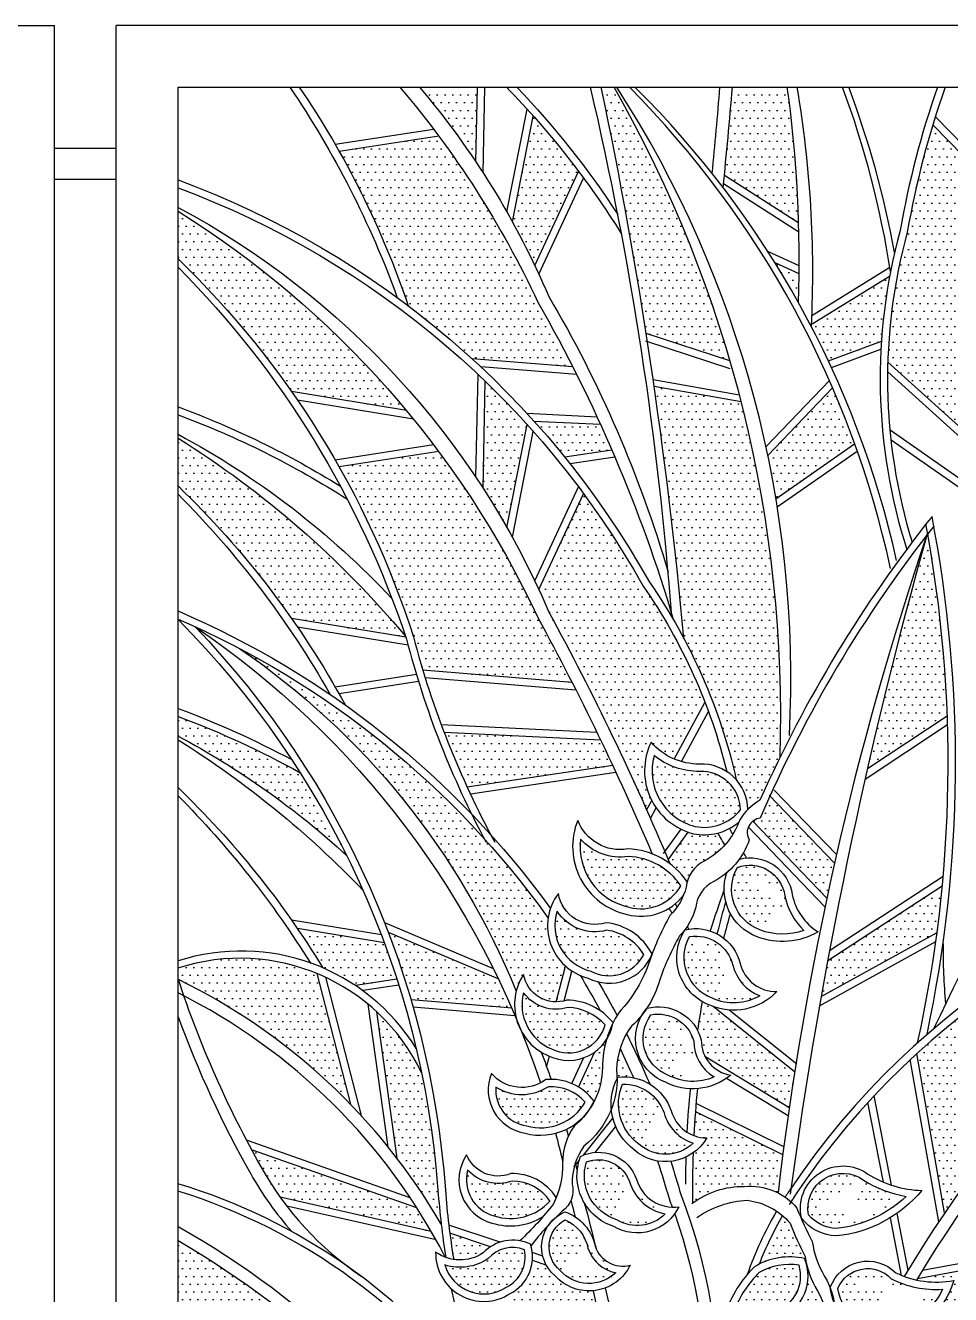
# Model space of a CAD drawing. Extents: x -51224 to -13975, y -20628 to 9094.
# Drawn here: x -37392 to -36643, y -17289 to -16262 of the extents above; entities that cross this region are included whole.
import ezdxf

# ---------------------------------------------------------------- set-up
doc = ezdxf.new("R2010")
doc.units = 0
doc.header["$LTSCALE"] = 5
doc.header["$MEASUREMENT"] = 0
doc.layers.get('0').update_dxf_attribs({"linetype": 'CONTINUOUS'})
for name, color, linetype in [('0-1', 1, 'CONTINUOUS'), ('0-3', 3, 'CONTINUOUS'), ('0-4', 4, 'CONTINUOUS'), ('MET', 2, 'CONTINUOUS')]:
    doc.layers.add(name, color=color, linetype=linetype)
pattern_1 = [(0, (-65411.861, -13824.664), (3.125, 6.25), [0, -6.25])]

msp = doc.modelspace()

# ---------------------------------------------------------------- hatches: boundary and pattern name
at = {"layer": 'MET'}
h = msp.add_hatch(dxfattribs=at)
h.set_pattern_fill('DOTS', color=256, scale=100, style=0)
h.set_pattern_definition(pattern_1)
h.paths.add_polyline_path([(-37027.6, -16372.5), (-37026.3, -16312.1), (-37073.1, -16312.1, -0.028256)])
h.paths.add_polyline_path([(-36944.4, -16380.4, 0.020153), (-36981.1, -16335.5), (-36998, -16421.1, -0.014801), (-36979.9, -16456.4)])
h = msp.add_hatch(dxfattribs=at)
h.set_pattern_fill('DOTS', color=256, scale=100, style=0)
h.set_pattern_definition(pattern_1)
h.paths.add_polyline_path([(-36812.9, -16566.8), (-36883.3, -16554.3, -0.013052), (-36859.2, -16758.5, -0.067332), (-36816.9, -16872.7, -0.174695), (-36807.4, -16896.6, -0.066106), (-36797.7, -16889.3, -0.009125), (-36781.5, -16854.3, 0.070612)])
h.paths.add_polyline_path([(-36915.7, -16312.1), (-36926.1, -16312.1, -0.012859), (-36889.7, -16511.4), (-36822, -16533.6, 0.058646)])
h = msp.add_hatch(dxfattribs=at)
h.set_pattern_fill('DOTS', color=256, scale=100, style=0)
h.set_pattern_definition(pattern_1)
h.paths.add_polyline_path([(-36775.6, -16312.1), (-36820, -16312.1, -0.00456), (-36826.5, -16383.7), (-36766.4, -16422.2, 0.02686)])
h.paths.add_polyline_path([(-36766.6, -16486.5, 0.005662), (-36766.1, -16463.2), (-36785.5, -16454.3, -0.012032)])
h = msp.add_hatch(dxfattribs=at)
h.set_pattern_fill('DOTS', color=256, scale=100, style=0)
h.set_pattern_definition(pattern_1)
h.paths.add_polyline_path([(-36694.3, -16534.7), (-36620.7, -16601.1, -0.020135), (-36599.5, -16423.7, -0.007434), (-36597.9, -16403.9), (-36657.9, -16342.7, 0.031016), (-36678.5, -16429.5, 0.059522)])
h = msp.add_hatch(dxfattribs=at)
h.set_pattern_fill('DOTS', color=256, scale=100, style=0)
h.set_pattern_definition(pattern_1)
h.paths.add_polyline_path([(-37030.6, -16531.9), (-36949.1, -16538.6, 0.0123), (-36977.4, -16486.1, 0.050651), (-37057.6, -16351.8), (-37138.1, -16364.2, -0.046527), (-37082.2, -16489, -0.023137)])
h.paths.add_polyline_path([(-36980.4, -16582.6, -0.013133), (-36955.6, -16611.6), (-36917.5, -16605.9, 0.004671), (-36926.7, -16585.2)])
h = msp.add_hatch(dxfattribs=at)
h.set_pattern_fill('DOTS', color=256, scale=100, style=0)
h.set_pattern_definition(pattern_1)
h.paths.add_polyline_path([(-37268.5, -16412.5), (-37268.5, -16451.2, -0.04806), (-37176.6, -16558.5), (-37083.8, -16573.8, 0.079678)])
h.paths.add_polyline_path([(-37078, -16757.1, 0.009498), (-37070.4, -16784), (-36949.8, -16793.9, 0.006702), (-36977.4, -16741.5, 0.050651), (-37057.6, -16607.1), (-37138.1, -16619.5, -0.051095)])
h.paths.add_polyline_path([(-37053.2, -16834.4, 0.016347), (-37034.6, -16878.7), (-36916.8, -16861.1, 0.002576), (-36926.6, -16840.6)])
h = msp.add_hatch(dxfattribs=at)
h.set_pattern_fill('DOTS', color=256, scale=100, style=0)
h.set_pattern_definition(pattern_1)
h.paths.add_polyline_path([(-36756.1, -16504.1, -0.000494), (-36756.2, -16505.9, -0.009971), (-36742.4, -16533.7), (-36699.4, -16517.7, -0.029213), (-36692.8, -16465.1)])
h = msp.add_hatch(dxfattribs=at)
h.set_pattern_fill('DOTS', color=256, scale=100, style=0)
h.set_pattern_definition(pattern_1)
h.paths.add_polyline_path([(-37021.7, -16636.7, -0.013837), (-37002.5, -16668.4), (-36986.1, -16585.2, 0.016904), (-37019.9, -16550.3)])
h.paths.add_polyline_path([(-36889.4, -16897.2), (-36885.2, -16889.5, -0.236339), (-36885.8, -16842.4, 0.113645), (-36867, -16855.9), (-36842.2, -16810.1, 0.059522), (-36892.1, -16716.1, 0.031016), (-36940.4, -16641.2), (-36976.6, -16718.8, -0.007434), (-36968.5, -16737, -0.020135)])
h.paths.add_polyline_path([(-36871.9, -16937.5, -0.000382), (-36870.6, -16940.6, -0.085613), (-36856.7, -16955.4, -0.211809), (-36842.9, -16938.5, 0.089028), (-36826.2, -16925.4, 0.001039), (-36829.7, -16919.4, 0.001437), (-36831.6, -16915.8, -0.115598), (-36851.6, -16916.4, -0.020679), (-36855.8, -16915.1)])
h = msp.add_hatch(dxfattribs=at)
h.set_pattern_fill('DOTS', color=256, scale=100, style=0)
h.set_pattern_definition(pattern_1)
h.paths.add_polyline_path([(-36791.3, -16610.3, -0.010073), (-36784.8, -16645.3), (-36721.1, -16600.8, 0.015375), (-36738.9, -16555.6)])
h = msp.add_hatch(dxfattribs=at)
h.set_pattern_fill('DOTS', color=256, scale=100, style=0)
h.set_pattern_definition(pattern_1)
h.paths.add_polyline_path([(-37176.6, -16742.2), (-37084.2, -16757.4, 0.000262), (-37084.5, -16756.6, 0.079323), (-37268.5, -16596.2), (-37268.5, -16634.9, -0.04806)])
h = msp.add_hatch(dxfattribs=at)
h.set_pattern_fill('DOTS', color=256, scale=100, style=0)
h.set_pattern_definition(pattern_1)
h.paths.add_polyline_path([(-36662, -16673.7, 0.000266), (-36662.7, -16674.6, 0.012522), (-36710.8, -16863.6), (-36646.2, -16821, 0.035264)])
h = msp.add_hatch(dxfattribs=at)
h.set_pattern_fill('DOTS', color=256, scale=100, style=0)
h.set_pattern_definition(pattern_1)
h.paths.add_polyline_path([(-37098.3, -16996.2, -0.019491), (-37080, -17050.7), (-36998.6, -17057.5, 0.008993), (-37009.4, -17033.9)])
h.paths.add_polyline_path([(-37218.5, -16766.6, -0.146878), (-36994.9, -17043.8, -0.082965), (-36988.9, -17030.2, 0.368074), (-36962.6, -17052.5), (-36954.9, -17023.6, -0.25418), (-36969.2, -16984.5, 0.116693)])
h.paths.add_polyline_path([(-36925.2, -17105.6, -0.069145), (-36922, -17083.2, -0.093982), (-36931.4, -17093), (-36944.5, -17121.4, -0.09996), (-36931.9, -17132.9, 0.115857)])
h.paths.add_polyline_path([(-36910.9, -17090.3, 0.070049), (-36913.7, -17107.2, -0.022195), (-36913.4, -17113.4, -0.0826), (-36900, -17113.8, 0.009056)])
h = msp.add_hatch(dxfattribs=at)
h.set_pattern_fill('DOTS', color=256, scale=100, style=0)
h.set_pattern_definition(pattern_1)
h.paths.add_polyline_path([(-37132.1, -16933.9, 0.026278), (-37169.7, -16867, 0.037889), (-37268.5, -16821.4), (-37268.5, -16837.3, -0.062663)])
h.paths.add_polyline_path([(-37171.9, -16993.2, -0.012858), (-37151.3, -17025, -0.045024), (-37125, -17039.3), (-37091.4, -17034.1, 0.010614), (-37101.5, -17004.8)])
h = msp.add_hatch(dxfattribs=at)
h.set_pattern_fill('DOTS', scale=100, style=0)
h.set_pattern_definition(pattern_1)
edge = h.paths.add_edge_path()
edge.add_arc((-36954.7, -17099.9), 42.9, 42.4347, 87.7573)
edge.add_arc((-36962.7, -17025.9), 32.6, 216.1166, 287.2577, ccw=False)
edge.add_arc((-36951.5, -17054.8), 38.8, 165.605, 247.4768)
edge.add_arc((-36952.6, -17063.2), 30.6, 243.5251, 345.2523)
edge = h.paths.add_edge_path()
edge.add_arc((-36927.1, -17035.7), 41.5, 31.3781, 82.4478)
edge.add_arc((-36931.3, -16959.9), 35.9, 212.1859, 285.5371, ccw=False)
edge.add_arc((-36926.1, -16990.9), 37.5, 161.5606, 257.0397)
edge.add_arc((-36919.6, -17000.3), 31.1, 241.2384, 333.6474)
edge = h.paths.add_edge_path()
edge.add_arc((-36906.4, -16988.5), 53.8, 33.8978, 87.578)
edge.add_arc((-36910.8, -16892.6), 42.7, 221.2854, 278.9359, ccw=False)
edge.add_arc((-36893.1, -16926.8), 50.2, 173.0921, 257.7815)
edge.add_arc((-36893.9, -16940.2), 36.9, 254.6177, 330.3629)
edge = h.paths.add_edge_path()
edge.add_arc((-36845.2, -16897.8), 31.8, 1.3562, 92.1256)
edge.add_arc((-36847, -16808.4), 57.6, 230.757, 270.5639, ccw=False)
edge.add_arc((-36838.4, -16865.4), 46.7, 164.5842, 255.2337)
edge.add_arc((-36843, -16873.4), 37.9, 258.8615, 321.3503)
edge = h.paths.add_edge_path()
edge.add_arc((-36805.9, -16970.4), 28.6, 7.5818, 110.6768, ccw=False)
edge.add_arc((-36725.6, -16956.2), 53, 191.3468, 226.4304)
edge.add_arc((-36779.4, -16946.1), 51.5, 248.9836, 289.6136, ccw=False)
edge.add_arc((-36785.4, -16961.2), 35.3, 150.1777, 249.189, ccw=False)
edge = h.paths.add_edge_path()
edge.add_arc((-36849.7, -17030.2), 31, 13.6108, 99.1965, ccw=False)
edge.add_arc((-36784.7, -17014.1), 36, 194.1039, 248.4346)
edge.add_arc((-36818.9, -17011.3), 41.9, 245.7438, 300.1079, ccw=False)
edge.add_arc((-36823.8, -17016.6), 35.3, 151.2176, 249.4447, ccw=False)
edge = h.paths.add_edge_path()
edge.add_arc((-36879.9, -17092.2), 29.8, 15.8061, 101.5558, ccw=False)
edge.add_arc((-36817, -17083.9), 34.2, 180.282, 238.6534)
edge.add_arc((-36852.1, -17074.5), 42.4, 241.5645, 294.0302, ccw=False)
edge.add_arc((-36860.5, -17082.2), 31.8, 142.9301, 248.3543, ccw=False)
edge = h.paths.add_edge_path()
edge.add_arc((-36908, -17153.7), 34.7, 18.9456, 91.3188, ccw=False)
edge.add_arc((-36840.7, -17132.7), 35.9, 195.6588, 252.0736)
edge.add_arc((-36874.1, -17143.4), 32.4, 228.2761, 313.6683, ccw=False)
edge.add_arc((-36871.7, -17135.1), 40.5, 156.6453, 233.54, ccw=False)
h = msp.add_hatch(dxfattribs=at)
h.set_pattern_fill('DOTS', color=256, scale=100, style=0)
h.set_pattern_definition(pattern_1)
h.paths.add_polyline_path([(-36743.7, -16968.5, -0.00277), (-36737.5, -16940.2), (-36789.7, -16886, 0.004609), (-36797.5, -16903.7, 0.139817), (-36803.5, -16906.2)])
h = msp.add_hatch(dxfattribs=at)
h.set_pattern_fill('DOTS', color=256, scale=100, style=0)
h.set_pattern_definition(pattern_1)
h.paths.add_polyline_path([(-36557.6, -17292.2, 0.015604), (-36517.2, -17248), (-36670.4, -17276.5, 0.000296), (-36671.1, -17277.6, 0.102783), (-36641, -17277.9, -0.111165), (-36653.2, -17301.2)])
h.paths.add_polyline_path([(-36550.5, -17115.8, 0.010349), (-36577.8, -17147), (-36437.3, -17140.8, 0.010066), (-36417.1, -17107.8)])
h.paths.add_polyline_path([(-36387.6, -17053.5, 0.031871), (-36339.7, -16941, 0.053262), (-36507.6, -17071.8)])
h = msp.add_hatch(dxfattribs=at)
h.set_pattern_fill('DOTS', color=256, scale=100, style=0)
h.set_pattern_definition(pattern_1)
h.paths.add_polyline_path([(-36654.4, -16996.2, 0.009034), (-36650.2, -16958.5), (-36742.9, -17019.1, 0.001898), (-36748.2, -17048.2)])
h = msp.add_hatch(dxfattribs=at)
h.set_pattern_fill('DOTS', color=256, scale=100, style=0)
h.set_pattern_definition(pattern_1)
h.paths.add_polyline_path([(-36487.5, -17039.5, -0.005638), (-36470.5, -17024.5), (-36466.2, -16968.9, 0.008916), (-36487.1, -16977.1)])
h.paths.add_polyline_path([(-36648.3, -17223.3, -0.025381), (-36586.6, -17141.8), (-36601.8, -17039.5, 0.035018), (-36670.8, -17094.3)])
at = {"layer": 'MET', "linetype": 'CONTINUOUS'}
h = msp.add_hatch(dxfattribs=at)
h.set_pattern_fill('DOTS', color=256, scale=100, style=0)
h.set_pattern_definition(pattern_1)
h.paths.add_polyline_path([(-37063.8, -17238.2, 0.011269), (-37075.2, -17219.3), (-37209.1, -17172.2, 0.004849), (-37201, -17186.8, 0.026856), (-37186, -17210.5)])
h.paths.add_polyline_path([(-37091.2, -17179.1, -0.03218), (-37055.6, -17232.4, -0.010433), (-37058.2, -17205.1, 0.03293), (-37071.4, -17109.9, 0.095283), (-37107.8, -17060.5)])
h.paths.add_polyline_path([(-37128.9, -17135.4), (-37156.2, -17029.5, 0.178368), (-37268.5, -17025.2), (-37268.5, -17034.1, -0.087067)])
at = {"layer": 'MET'}
h = msp.add_hatch(dxfattribs=at)
h.set_pattern_fill('DOTS', color=256, scale=100, style=0)
h.set_pattern_definition(pattern_1)
h.paths.add_polyline_path([(-36810.3, -17201.9, -0.143846), (-36783.2, -17207, -0.002967), (-36779.3, -17176.2), (-36850, -17141.2, 0.00581), (-36851.2, -17160.7, 0.08905), (-36840.8, -17162.6, -0.107789), (-36851.9, -17174.8, 0.012105), (-36852.4, -17215.5, -0.167276)])
h.paths.add_polyline_path([(-36835.7, -17056.2, -0.01521), (-36838.4, -17055.1, -0.039796), (-36844.4, -17052.3, 0.007004), (-36848.3, -17075.5, -0.058752), (-36845.2, -17083.3, 0.123248), (-36842.2, -17096.7), (-36774.1, -17138.2, -0.002798), (-36769.7, -17109.2)])
h = msp.add_hatch(dxfattribs=at)
h.set_pattern_fill('DOTS', scale=100, style=0)
h.set_pattern_definition(pattern_1)
edge = h.paths.add_edge_path()
edge.add_arc((-36997.8, -17277.7), 26.4, 68.8835, 138.5713)
edge.add_arc((-37040.4, -17227.5), 39.9, 252.055, 304.8191, ccw=False)
edge.add_arc((-37021, -17255.9), 33.1, 196.8514, 303.465)
edge.add_arc((-37015, -17258.9), 27.4, 296.5563, 372.3117)
edge = h.paths.add_edge_path()
edge.add_arc((-36967.8, -17257.8), 31.5, 11.2351, 66.5484, ccw=False)
edge.add_arc((-36908.8, -17242.8), 29.5, 197.5881, 258.9562)
edge.add_arc((-36936, -17249.3), 31.1, 221.4504, 313.865, ccw=False)
edge.add_arc((-36943.5, -17250.8), 24.8, 118.2448, 230.5735, ccw=False)
edge = h.paths.add_edge_path()
edge.add_arc((-36928.4, -17207), 26.8, 19.782, 110.9838, ccw=False)
edge.add_arc((-36867.7, -17187.6), 37, 196.1986, 259.531)
edge.add_arc((-36896.9, -17202.3), 31.2, 238.147, 316.0107, ccw=False)
edge.add_arc((-36902.6, -17193.2), 37.2, 162.3712, 253.1445, ccw=False)
edge = h.paths.add_edge_path()
edge.add_arc((-36966.8, -17158.5), 37.3, 41.7668, 93.2044)
edge.add_arc((-36990.3, -17089.2), 38.5, 236.7425, 303.7634, ccw=False)
edge.add_arc((-36982, -17123.7), 29.6, 175.6353, 261.4581)
edge.add_arc((-36975.3, -17112.4), 42, 254.6677, 329.647)
edge = h.paths.add_edge_path()
edge.add_arc((-36998.1, -17234), 36.5, 33.2517, 90.0682)
edge.add_arc((-37009.4, -17165.7), 33.7, 222.7691, 289.6208, ccw=False)
edge.add_arc((-37004.9, -17196.5), 30.3, 164.9851, 254.9151)
edge.add_arc((-36999.5, -17184.6), 43.2, 252.0503, 317.5348)
h = msp.add_hatch(dxfattribs=at)
h.set_pattern_fill('DOTS', scale=100, style=0)
h.set_pattern_definition(pattern_1)
edge = h.paths.add_edge_path()
edge.add_arc((-36704.2, -17714.4), 24.5, 71.5768, 160.3033)
edge.add_arc((-36754, -17684.4), 34.4, 275.7529, 320.8708, ccw=False)
edge.add_arc((-36730.1, -17705.8), 24.2, 212.2523, 298.1657)
edge.add_arc((-36738.4, -17690.1), 41.9, 298.0731, 358.5435)
edge = h.paths.add_edge_path()
edge.add_arc((-36671.5, -17665.2), 19.8, 26.1456, 133.9812, ccw=False)
edge.add_arc((-36633.4, -17635.8), 29, 225.6729, 278.075)
edge.add_arc((-36652.9, -17654.9), 25.4, 261.6893, 337.9388, ccw=False)
edge.add_arc((-36653.1, -17648), 32.3, 185.3549, 263.8417, ccw=False)
edge = h.paths.add_edge_path()
edge.add_arc((-36675.5, -17589.7), 18.5, 34.7628, 132.7768, ccw=False)
edge.add_arc((-36637.5, -17561.2), 29, 218.2828, 292.3511)
edge.add_arc((-36649.2, -17586.3), 22.8, 245.8707, 355.6218, ccw=False)
edge.add_arc((-36650, -17569.5), 38.6, 189.9909, 257.211, ccw=False)
edge = h.paths.add_edge_path()
edge.add_arc((-36705.6, -17641.6), 23.6, 77.867, 156.4098)
edge.add_arc((-36762, -17622), 36.3, 289.1803, 343.7899, ccw=False)
edge.add_arc((-36732.3, -17644.1), 21.6, 214.3541, 330.787)
edge.add_arc((-36752.1, -17620.5), 51.5, 318.5729, 362.2749)
edge = h.paths.add_edge_path()
edge.add_arc((-36713.6, -17581.7), 36.5, 84.292, 151.3415)
edge.add_arc((-36801.7, -17542), 60.2, 302.3873, 338.3712, ccw=False)
edge.add_arc((-36751.7, -17579.7), 22.1, 216.6058, 298.1262)
edge.add_arc((-36755.2, -17555.1), 46.2, 287.5358, 372.1232)
edge = h.paths.add_edge_path()
edge.add_arc((-36678.5, -17513.4), 18.2, 31.6944, 158.7938, ccw=False)
edge.add_arc((-36632.6, -17486.3), 35.1, 209.9539, 288.287)
edge.add_arc((-36653.6, -17509.2), 33.6, 243.2441, 342.116, ccw=False)
edge.add_arc((-36655.5, -17501.1), 40.4, 188.1268, 250.9374, ccw=False)
edge = h.paths.add_edge_path()
edge.add_arc((-36722.4, -17496), 24.5, 80.198, 160.4093)
edge.add_arc((-36793.1, -17473.7), 49.6, 284.6699, 343.5005, ccw=False)
edge.add_arc((-36758.5, -17507.4), 26.3, 212.9125, 304.51)
edge.add_arc((-36761.4, -17486.9), 45.7, 292.9115, 379.2699)
edge = h.paths.add_edge_path()
edge.add_arc((-36686.1, -17440.3), 26.1, 50.9417, 146.4228, ccw=False)
edge.add_arc((-36638, -17362.3), 65.8, 241.3063, 276.7007)
edge.add_arc((-36670.5, -17412.9), 42.8, 254.3449, 339.8674, ccw=False)
edge.add_arc((-36673.5, -17420.4), 34.8, 189.0064, 255.7128, ccw=False)
edge = h.paths.add_edge_path()
edge.add_arc((-36735, -17425.8), 25.9, 81.1666, 174.8095)
edge.add_arc((-36822.7, -17405.2), 64.5, 302.039, 343.5829, ccw=False)
edge.add_arc((-36773.2, -17424.4), 38.7, 246.6656, 293.4272)
edge.add_arc((-36777.4, -17415.3), 48.7, 293.6978, 378.0338)
edge = h.paths.add_edge_path()
edge.add_arc((-36695.5, -17374.4), 25.2, 63.4248, 148.4833, ccw=False)
edge.add_arc((-36660.9, -17310.3), 47.6, 240.683, 296.8199)
edge.add_arc((-36683.8, -17340.6), 46, 262.8804, 344.6489, ccw=False)
edge.add_arc((-36691, -17360.2), 26, 182.014, 273.4981, ccw=False)
edge = h.paths.add_edge_path()
edge.add_arc((-36756.1, -17352.7), 26.3, 71.4014, 171.2686)
edge.add_arc((-36821.7, -17348.1), 39.6, 299.7351, 359.1111, ccw=False)
edge.add_arc((-36782.9, -17339.8), 46.8, 245.8155, 275.6657)
edge.add_arc((-36794, -17341), 48.1, 289.1317, 375.8481)
edge = h.paths.add_edge_path()
edge.add_arc((-36773.9, -17313.2), 48.3, 80.7215, 120.5242)
edge.add_arc((-36736, -17334.5), 88.6, 134.7962, 158.931)
edge.add_arc((-36801.5, -17269), 37.8, 242.9832, 296.3684)
edge.add_arc((-36795.1, -17274.3), 30.3, 290.0811, 376.8318)
edge = h.paths.add_edge_path()
edge.add_arc((-36710.6, -17294.4), 26.1, 43.1749, 157.2066, ccw=False)
edge.add_arc((-36655.3, -17205.3), 79.9, 243.0519, 273.8288)
edge.add_arc((-36698.9, -17262.3), 54, 261.6878, 335.0862, ccw=False)
edge.add_arc((-36697.8, -17279.7), 37.1, 187.1713, 256.0957, ccw=False)
edge = h.paths.add_edge_path()
edge.add_arc((-36730.6, -17219.6), 28.4, 53.8953, 190.5436, ccw=False)
edge.add_arc((-36664.2, -17118.5), 92.7, 237.5778, 260.5634)
edge.add_arc((-36746.3, -17138.9), 97.5, 276.0003, 313.2797, ccw=False)
edge.add_arc((-36734.5, -17204.4), 31.6, 220.3688, 267.0518, ccw=False)
h = msp.add_hatch(dxfattribs=at)
h.set_pattern_fill('DOTS', color=256, scale=100, style=0)
h.set_pattern_definition(pattern_1)
h.paths.add_polyline_path([(-36742.2, -17394.7, -0.001097), (-36740.1, -17390.4, -0.005939), (-36730.3, -17368.6, 0.044288), (-36737.6, -17353.3, -0.003625), (-36739.9, -17340.8, -0.324126), (-36776.9, -17392.3, -0.198244), (-36815.7, -17381.2, 0.361189), (-36788.1, -17348.3, -0.501947), (-36742.7, -17323.4, -0.000323), (-36742.9, -17322.3, 0.156949), (-36751.1, -17286.6, -0.101274), (-36761.1, -17258.6, -0.03088), (-36773.4, -17231.5, 0.039107), (-36779.5, -17225.5, 0.036089), (-36798.4, -17264.8, -0.176208), (-36761.6, -17260.3, -0.424854), (-36782.3, -17308.4, -0.17978), (-36812.7, -17311.3, 0.041284), (-36819.4, -17360.7, 0.127883), (-36793.1, -17455.7, 0.188197), (-36766.7, -17422.3, -0.318704)])
at = {"layer": 'MET', "linetype": 'CONTINUOUS'}
h = msp.add_hatch(dxfattribs=at)
h.set_pattern_fill('DOTS', color=256, scale=100, style=0)
h.set_pattern_definition(pattern_1)
h.paths.add_polyline_path([(-37066.5, -17422.9, 0.099038), (-37268.5, -17246), (-37268.5, -17363.5, -0.023587), (-37207.8, -17429.6)])
h.paths.add_polyline_path([(-37027.4, -17519, -0.201809), (-37080.8, -17546.8, -0.279095), (-37119.8, -17528.5, 0.164509), (-37086.8, -17503.2, -0.315427), (-37019, -17494.1, -0.00052), (-37018.9, -17493.9, 0.017344), (-37044.2, -17453.8), (-37162.8, -17488.2, -0.021153), (-37119, -17555.8, 0.054369), (-37092.7, -17590.9, 0.001844), (-37092.5, -17589.7, -0.461655), (-37030.3, -17569.4, -0.007468), (-37030.1, -17554.7, -0.058651), (-37028.8, -17525.8, -0.012704)])
at = {"layer": 'MET'}
h = msp.add_hatch(dxfattribs=at)
h.set_pattern_fill('DOTS', color=256, scale=100, style=0)
h.set_pattern_definition(pattern_1)
h.paths.add_polyline_path([(-36888.9, -17589.6), (-36883.7, -17595.2, 0.028069), (-36918.7, -17349.8), (-37027.6, -17340.1, 0.111187)])
h.paths.add_polyline_path([(-36963.5, -17274.2, -0.092086), (-36970.6, -17265.5), (-36981.8, -17261.8, -0.259894), (-36999.8, -17288.6, -0.038094), (-37005, -17291.5), (-36926.1, -17314.7, 0.003299), (-36932.5, -17286.2, -0.236624)])
h.paths.add_polyline_path([(-37021.6, -17255.7, -0.060634), (-37015.6, -17250.7), (-37048.6, -17239.8, 0.008253), (-37045.5, -17261, 0.187076)])

# ---------------------------------------------------------------- linework, layer by layer
at = {"color": 3}
for p, q in [((-37368.5, -16361.5, 0), (-37318.5, -16361.5, 0)), ((-37368.5, -16386.5, 0), (-37318.5, -16386.5, 0))]:
    msp.add_line(p, q, dxfattribs=at)
at = {"layer": '0-1'}
for p, q in [((-37027.6, -16372.5, 0), (-37026.3, -16312.1, 0)), ((-37021.7, -16381.4, 0), (-37020.3, -16312.1, 0)), ((-37002.5, -16413, 0), (-36986.1, -16329.9, 0)), ((-36998, -16421.1, 0), (-36981.1, -16335.5, 0)), ((-36597.9, -16403.9, 0), (-36657.9, -16342.7, 0)), ((-36597.1, -16396.1, 0), (-36655.8, -16336.2, 0)), ((-37061.7, -16346.3, 0), (-37141.3, -16358.6, 0)), ((-37057.6, -16351.8, 0), (-37138.1, -16364.2, 0)), ((-36979.9, -16456.4, 0), (-36944.4, -16380.4, 0)), ((-36766.4, -16422.2, 0), (-36826.5, -16383.7, 0)), ((-36976.6, -16463.4, 0), (-36940.4, -16385.8, 0)), ((-36766.2, -16429.5, 0), (-36827.1, -16390.4, 0)), ((-36766, -16456.6, 0), (-36791.4, -16445, 0)), ((-36766.1, -16463.2, 0), (-36785.5, -16454.3, 0)), ((-36755.8, -16496.9, 0), (-36692.6, -16457.9, 0)), ((-36755.6, -16503.8, 0), (-36692.8, -16465.1, 0)), ((-36821.9, -16540, 0), (-36890, -16517.6, 0)), ((-36822, -16533.6, 0), (-36889.7, -16511.4, 0)), ((-36742.4, -16533.7, 0), (-36699.4, -16517.7, 0)), ((-36739.9, -16539.1, 0), (-36699.8, -16524.3, 0)), ((-36949.1, -16538.6, 0), (-37030.6, -16531.9, 0)), ((-36946, -16544.8, 0), (-37023.5, -16538.5, 0)), ((-36620.7, -16601.1, 0), (-36694.3, -16534.7, 0)), ((-37027.6, -16627.8, 0), (-37025.8, -16544.6, 0)), ((-36814.3, -16561.5, 0), (-36884.1, -16549, 0)), ((-36792.9, -16603.2, 0), (-36741.5, -16549.6, 0)), ((-36621.3, -16608.7, 0), (-36694.4, -16542.6, 0)), ((-37083.8, -16573.8, 0), (-37176.6, -16558.5, 0)), ((-37021.7, -16636.7, 0), (-37019.9, -16550.3, 0)), ((-36812.9, -16566.8, 0), (-36883.3, -16554.3, 0)), ((-36791.3, -16610.3, 0), (-36738.9, -16555.6, 0)), ((-37078, -16580.8, 0), (-37171.9, -16565.4, 0)), ((-36929.5, -16579.1, 0), (-36986.1, -16576.3, 0)), ((-37002.5, -16668.4, 0), (-36986.1, -16585.2, 0)), ((-36998, -16676.4, 0), (-36981.1, -16590.8, 0)), ((-36926.7, -16585.2, 0), (-36980.4, -16582.6, 0)), ((-36623.3, -16638, 0), (-36692.5, -16589.8, 0)), ((-36784.8, -16645.3, 0), (-36721.1, -16600.8, 0)), ((-36623.8, -16645, 0), (-36691.7, -16597.7, 0)), ((-37061.7, -16601.7, 0), (-37141.3, -16613.9, 0)), ((-37057.6, -16607.1, 0), (-37138.1, -16619.5, 0)), ((-36917.5, -16605.9, 0), (-36955.6, -16611.6, 0)), ((-36783.7, -16651.9, 0), (-36719, -16606.7, 0)), ((-36915.1, -16611.6, 0), (-36951.3, -16617, 0)), ((-36979.9, -16711.7, 0), (-36944.4, -16635.7, 0)), ((-36976.6, -16718.8, 0), (-36940.4, -16641.2, 0)), ((-37084.2, -16757.4, 0), (-37176.6, -16742.2, 0)), ((-37082.4, -16763.8, 0), (-37171.9, -16749.1, 0)), ((-36949.8, -16793.9, 0), (-37070.4, -16784, 0)), ((-37075.7, -16787.5, 0), (-37141.3, -16797.7, 0)), ((-37073.9, -16793.3, 0), (-37138.1, -16803.2, 0)), ((-36946.6, -16800.1, 0), (-37068.5, -16790.2, 0)), ((-36867, -16855.9, 0), (-36842.2, -16810.1, 0)), ((-36861.3, -16857.9, 0), (-36839.4, -16817.5, 0)), ((-36710.8, -16863.6, 0), (-36646.2, -16821, 0)), ((-36929.6, -16834.4, 0), (-37055.5, -16828.3, 0)), ((-36926.6, -16840.6, 0), (-37053.2, -16834.4, 0)), ((-36712.7, -16872.1, 0), (-36645.9, -16828, 0)), ((-36916.8, -16861.1, 0), (-37034.6, -16878.7, 0)), ((-36914.2, -16866.8, 0), (-37031.9, -16884.4, 0)), ((-36737.5, -16940.2, 0), (-36790.4, -16885.2, 0)), ((-36735.9, -16933.2, 0), (-36786.1, -16881.1, 0)), ((-36889.4, -16897.2, 0), (-36885.2, -16889.5, 0)), ((-36886.3, -16904.1, 0), (-36881.6, -16895.5, 0)), ((-36743.7, -16968.5, 0), (-36803.5, -16906.2, 0)), ((-36875.7, -16932.5, 0), (-36861.5, -16912.7, 0)), ((-36871.9, -16937.5, 0), (-36855.8, -16915.1, 0)), ((-36745.2, -16975.6, 0), (-36807.1, -16911.1, 0)), ((-36742.9, -17019.1, 0), (-36650.2, -16958.5, 0)), ((-36741.4, -17011, 0), (-36649.5, -16950.8, 0)), ((-37104, -16998.3, 0), (-37176.6, -16986.3, 0)), ((-37013.4, -17025.7, 0), (-37101.3, -16988.5, 0)), ((-37101.5, -17004.8, 0), (-37171.9, -16993.2, 0)), ((-37009.4, -17033.9, 0), (-37098.3, -16996.2, 0)), ((-36748.2, -17048.2, 0), (-36654.4, -16996.2, 0)), ((-36749.6, -17055.8, 0), (-36655.4, -17003.6, 0)), ((-37156.2, -17029.5, 0), (-37128.9, -17135.4, 0)), ((-37149.2, -17032.5, 0), (-37120.4, -17144.4, 0)), ((-36962.6, -17052.5, 0), (-36954.9, -17023.6, 0)), ((-36956.2, -17051.7, 0), (-36949.8, -17027.5, 0)), ((-37091.4, -17034.1, 0), (-37125, -17039.3, 0)), ((-37089.9, -17038.9, 0), (-37119.1, -17043.4, 0)), ((-36998.1, -17057.6, 0), (-37080, -17050.7, 0)), ((-37098.6, -17169.7, 0), (-37114.7, -17054.4, 0)), ((-37091.2, -17179.1, 0), (-37107.8, -17060.5, 0)), ((-36995.9, -17063.8, 0), (-37078.3, -17056.8, 0)), ((-36769.7, -17109.2, 0), (-36835.7, -17056.2, 0)), ((-36768, -17102.8, 0), (-36822.5, -17059.1, 0)), ((-36944.5, -17121.4, 0), (-36931.4, -17093, 0)), ((-36648.3, -17223.3, 0), (-36670.8, -17094.3, 0)), ((-36970.3, -17105, 0), (-36968, -17096.4, 0)), ((-36949.8, -17118.6, 0), (-36940.1, -17097.6, 0)), ((-36773.6, -17138.5, 0), (-36842.2, -17096.7, 0)), ((-36653.1, -17230.5, 0), (-36676.1, -17099.2, 0)), ((-36775, -17144.6, 0), (-36824.7, -17114.4, 0)), ((-36778.5, -17169.9, 0), (-36849.4, -17134.8, 0)), ((-36697.8, -17198.4, 0), (-36710.4, -17133.9, 0)), ((-36691.2, -17200.9, 0), (-36705.3, -17128.4, 0)), ((-36779.3, -17176.2, 0), (-36850, -17141.2, 0)), ((-37080.6, -17211.1, 0), (-37213.2, -17164.4, 0)), ((-37075.2, -17219.3, 0), (-37209.1, -17172.2, 0)), ((-37063.8, -17238.2, 0), (-37186, -17210.5, 0)), ((-37059.8, -17245.2, 0), (-37180.5, -17217.9, 0)), ((-36683.1, -17273.9, 0), (-36692.2, -17227.2, 0)), ((-36677.9, -17269.5, 0), (-36686.8, -17223.7, 0)), ((-37007.8, -17246.9, 0), (-37049.4, -17233.2, 0)), ((-37015.6, -17250.7, 0), (-37048.6, -17239.8, 0)), ((-36670.4, -17276.5, 0), (-36517.2, -17248, 0)), ((-36666.3, -17269.7, 0), (-36511, -17240.7, 0)), ((-36973.4, -17258.3, 0), (-36981.9, -17255.4, 0)), ((-36970.6, -17265.5, 0), (-36981.8, -17261.8, 0))]:
    msp.add_line(p, q, dxfattribs=at)
at = {"layer": '0-3', "linetype": 'CONTINUOUS'}
for p, q in [((-36973.8, -17095.1, 0), (-36973.5, -17093.7, 0)), ((-36940.4, -17176.5, 0), (-36916.7, -17146.7, 0)), ((-36931, -17174.3, 0), (-36914.4, -17153.4, 0)), ((-36948.3, -17186.3, 0), (-36944, -17180.9, 0))]:
    msp.add_line(p, q, dxfattribs=at)
at = {"layer": '0-3', "color": 3, "elevation": 0}
msp.add_lwpolyline([(-37268.5, -16312.1), (-36235.3, -16312.1), (-36235.3, -17812.1), (-37268.5, -17812.1)], close=True, dxfattribs=at)
at = {"layer": '0-3', "linetype": 'CONTINUOUS', "elevation": 0}
for points in [[(-37178.1, -16312.1, -0.062235), (-37091.1, -16482.5)], [(-37170.4, -16312.1, -0.067407), (-37082.2, -16489)], [(-37089.1, -16312.1, -0.067075), (-36977.4, -16486.1, -0.05785), (-36867.8, -16743)], [(-37073.1, -16312.1, -0.074781), (-36968.5, -16481.6, -0.062226), (-36872, -16704.8)], [(-37002.7, -16312.1, -0.052671), (-36909.6, -16431.1)], [(-36994.4, -16312.1, -0.045454), (-36912.7, -16415.2)], [(-36654.1, -16312.1, 0.041406), (-36684.3, -16428.2, 0.144965), (-36679, -16686.2)], [(-36647.8, -16312.1, 0.042239), (-36678.5, -16429.5, 0.142691), (-36674.6, -16680.3)], [(-37268.5, -16387.2, -0.178456), (-36887, -16712.9, -0.096899), (-36816.9, -16872.7, -0.096899)], [(-37268.5, -16393.6, -0.177765), (-36892.1, -16716.1, -0.092459), (-36824.6, -16866.1)], [(-37268.5, -16409.4, -0.170667), (-36968.5, -16737, -0.025471), (-36870.6, -16940.6, -0.025471)], [(-37268.5, -16412.5, -0.144811), (-36977.4, -16741.5, -0.024063), (-36884.8, -16932.8)], [(-37268.5, -16451.2, -0.124211), (-37078, -16757.1, 0.060983), (-37012.2, -16923.3)], [(-37268.5, -16457.8, -0.116043), (-37083.7, -16759, 0.059542), (-37019.3, -16923.3)], [(-36234.6, -16504.9, 0.125359), (-36464.2, -16742.7, 0.043296), (-36657.2, -17074.3)], [(-37268.5, -16570.9, -0.05056), (-37137.1, -16635.1, -0.05056)], [(-37268.5, -16577.3, -0.053412), (-37131.4, -16645.7, -0.053412)], [(-37268.5, -16593.1, -0.081994), (-37095.5, -16726, -0.081994)], [(-37268.5, -16596.2, -0.079323), (-37084.5, -16756.6, -0.079323)], [(-37268.5, -16634.9, -0.076189), (-37133.1, -16812.3, -0.076189)], [(-37268.5, -16641.5, -0.066253), (-37145.5, -16803.6, -0.066253)], [(-37268.5, -16736.1, -0.135368), (-36967.3, -16976.8, -0.135368)], [(-37268.5, -16742.6, -0.136266), (-36969.2, -16984.5, -0.136266)], [(-37268.5, -16743.1, -0.179286), (-37058.2, -17205.1, 0.020822), (-37051.9, -17259.4, 0.020822)], [(-37254.6, -16748.9, -0.174426), (-37052.2, -17204.7, 0.021817), (-37045.5, -17261, 0.021817)], [(-37254.6, -16748.9, -0.16432), (-36975.3, -17118.1, -0.16432)], [(-37218.5, -16766.6, -0.146878), (-36994.9, -17043.8)], [(-37268.5, -16815, -0.034826), (-37176.5, -16856.4, -0.034826)], [(-37268.5, -16821.4, -0.037889), (-37169.7, -16867, -0.037889)], [(-37268.5, -16837.3, -0.062663), (-37132.1, -16933.9, -0.062663)], [(-37268.5, -16840.4, -0.062646), (-37118.7, -16962.4, -0.062646)], [(-36807.4, -16896.6, 0.414967), (-36846.5, -16860, -0.218355), (-36885.8, -16842.4, 0.473511), (-36851.6, -16916.4, 0.226882), (-36814.9, -16907.1, 0.226882)], [(-37268.5, -16879, -0.063803), (-37151.3, -17025, -0.063803)], [(-37268.5, -16885.6, -0.056319), (-37161.1, -17021.5, -0.056319)], [(-36797.7, -16889.3, 0.125344), (-36814.1, -16905, -0.1907), (-36842.9, -16938.5, 0.252134), (-36857.4, -16959.5, -0.139232), (-36870.5, -16982.5, 0.045981), (-36886.9, -17019, -0.111), (-36911.7, -17060.9, 0.144561), (-36925.2, -17105.6, -0.22353), (-36947.8, -17152.8, 0.165363), (-36957.4, -17183.3, -0.118044), (-36964.8, -17216, -0.037668), (-36991.9, -17245.9)], [(-36797.5, -16903.7, 0.539757), (-36806.4, -16921.4, -0.1907), (-36835.1, -16955, 0.252134), (-36849.7, -16975.9, -0.139232), (-36862.7, -16999, 0.045981), (-36879.1, -17035.5, -0.140758), (-36901.6, -17072.1, 0.155026), (-36913.7, -17107.2, -0.256829), (-36940.1, -17169.3, 0.165363), (-36949.6, -17199.8, -0.297505), (-36957.6, -17222, 0.043785), (-36983, -17249.9, 0.096099)], [(-36856.7, -16955.4, 0.242831), (-36904.6, -16928.7, -0.358992), (-36945.1, -16905.6, 0.464995), (-36905.1, -16981.7, 0.308457), (-36859.4, -16965.8, 0.308457)], [(-36826.2, -16925.4, 0.001039), (-36829.7, -16919.4, 0.001437), (-36831.6, -16915.8, 0.001437)], [(-36819.5, -16917.1, 0.000437), (-36821, -16914.6, 0.000975), (-36822.3, -16912.1, 0.000975)], [(-36329, -16928.4, 0.214516), (-36772.6, -17203.2, 0.007589), (-36777.7, -17211, 0.007589)], [(-36814.4, -16936.9, -0.446759), (-36771.6, -16965.6, 0.203971), (-36750.7, -16995.9, -0.225979), (-36800, -16999.8, -0.405502), (-36824.4, -16947.7, -0.405502)], [(-36808.5, -16935.9, 0.000738), (-36811, -16931.6)], [(-36337.8, -16935.7, 0.210495), (-36767.6, -17206.5, 0.009874), (-36774.1, -17216.6, 0.009874)], [(-36352.8, -16937.7, 0.118379), (-36681, -17274.7, 0.118379)], [(-36339.7, -16941, 0.119547), (-36671.1, -17277.6)], [(-36649.6, -17005.6, 0.027004), (-36647.5, -17053.9)], [(-36943.3, -17030.9, -0.011685), (-36926.6, -17059.9, -0.011685)], [(-37268.5, -17034.1, 0.048703), (-37201, -17186.8, 0.115508), (-37120.4, -17274.5, 2.030008)], [(-36928.5, -17036.3, -0.010748), (-36913.3, -17063.5, -0.010748)], [(-37268.5, -17064.5, 0.040385), (-37209.7, -17191.7, 0.052907), (-37176.5, -17238.3)], [(-36905.7, -17078.3, -0.015428), (-36886.9, -17118.9)], [(-36974.6, -17093.1, -0.007464), (-36966.7, -17115.2, -0.007464)], [(-36910.9, -17090.3, -0.009056), (-36900, -17113.8, -0.009056)], [(-36954.3, -17155.6, -0.001827), (-36952.7, -17161.1, -0.001827)], [(-36963.1, -17158.8, -0.008093), (-36957.4, -17181.5, -0.008093)], [(-36962.5, -17210.7, 0.260156), (-36999.2, -17191.5, -0.410248), (-37035.1, -17176.3, 0.512348), (-37014.5, -17231.5, 0.222218), (-36973.2, -17226.2, 0.452913)], [(-36947.1, -17183, -0.002112), (-36945.6, -17189.5)], [(-36880.5, -17181.3, -0.011185), (-36871.3, -17211.7, -0.004206), (-36868.7, -17218.6, -0.004206)], [(-36869.9, -17181.6, -0.009761), (-36861.8, -17208.5, -0.208179), (-36876.3, -17566.2)], [(-36967.5, -17214, 0.253116), (-36998.1, -17197.5, -0.30026), (-37034.2, -17188.6, 0.413856), (-37012.8, -17225.7, 0.293768), (-36967.6, -17213.8, 0.293768)], [(-36852.7, -17215.7, -0.168907), (-36810.3, -17201.9, -0.249457), (-36767.8, -17219.4, 0.03088), (-36755.4, -17246.5, 0.100136), (-36745.7, -17274.1, -0.158377), (-36737.2, -17310.1, 0.008948), (-36732, -17341.2, -0.100671), (-36719.5, -17377.2, -0.062282), (-36717.2, -17406.4, 0.120989), (-36709.9, -17438.4, -0.052555), (-36706.6, -17462.9, 0.089477), (-36700, -17506.6, 0.022272), (-36698.8, -17534.9, -0.097925), (-36694.6, -17568.1, -0.050393), (-36690.1, -17600.1, -0.112896), (-36688.1, -17630.1, 0.1518), (-36689, -17666.8, -0.192061), (-36687.6, -17719.6, -16.256874)], [(-36950.7, -17213.1, -0.001567), (-36947.2, -17226.5)], [(-36939.8, -17215.1, -0.004312), (-36930.3, -17252.1)], [(-36848.8, -17227.1, -0.14309), (-36807.9, -17213.1, -0.184664), (-36773.4, -17231.5, 0.03088), (-36761.1, -17258.6, 0.100136), (-36751.3, -17286.3, -0.158377), (-36742.9, -17322.3, 0.008948), (-36737.6, -17353.3, -0.100671), (-36725.1, -17389.3, -0.062282), (-36722.9, -17418.5, 0.120989), (-36715.5, -17450.5, -0.052555), (-36712.2, -17475, 0.089477), (-36705.6, -17518.7, 0.022272), (-36704.4, -17547, -0.097925), (-36700.2, -17580.2, -0.050393), (-36695.7, -17612.2, -0.209993), (-36696, -17638, 0.197948), (-36694.7, -17679, -0.229576), (-36693.3, -17720.5, -16.256874)], [(-36866.7, -17224.1, -0.190731), (-36878.3, -17546.7)], [(-36784.3, -17221.9, 0.045842), (-36808, -17273.1)], [(-36779.5, -17225.5, 0.036089), (-36798.4, -17264.8)], [(-37018.9, -17493.9, 0.130713), (-37268.5, -17246)], [(-36983.4, -17248.7, 0.332028), (-37021.6, -17255.7, -0.311183), (-37060.1, -17255.1, 0.601436), (-36999.8, -17288.6, 0.370087), (-36983.4, -17248.7, 1.078008)], [(-36988.3, -17253.1, 0.313802), (-37017.6, -17260.2, -0.234383), (-37052.7, -17265.4, 0.501929), (-37002.8, -17283.4, 0.343134), (-36988.3, -17253.1, 0.343134)], [(-37047.4, -17284.7, 0.133926), (-36893.3, -17593.6)]]:
    msp.add_lwpolyline(points, format="xyb", dxfattribs=at)
for points in [[(-36813.4, -16897, 0.418152), (-36846.4, -16866, -0.175458), (-36883.4, -16853, 0.417538), (-36850.3, -16910.5, 0.279623)], [(-36861.8, -16958.5, 0.238603), (-36904.2, -16934.8, -0.256991), (-36942.9, -16920.7, 0.38732), (-36903.7, -16975.8, 0.343085)], [(-36816, -16943.7, -0.482854), (-36777.6, -16966.6, 0.154289), (-36762.1, -16994.6, -0.179163), (-36797.9, -16994.2, -0.461066)], [(-36885, -17013.7, 0.251803), (-36922.2, -16988.4, -0.458485), (-36960.8, -16964.7, 0.537347), (-36936.7, -17033.2, 0.446147)], [(-36891.7, -17014.1, 0.226597), (-36921.7, -16994.5, -0.33145), (-36961.7, -16979, 0.442508), (-36934.5, -17027.5, 0.426582)], [(-36858.5, -16994.2, -0.414303), (-36813.7, -17021.5, 0.350219), (-36784, -17044.1, -0.319457), (-36838.4, -17055.1, -0.476626)], [(-36854.7, -16999.6, -0.391824), (-36819.6, -17022.9, 0.241606), (-36797.9, -17047.6, -0.24176), (-36836.2, -17049.6, -0.456924)], [(-36916.5, -17069.3, 0.223258), (-36953.9, -17051, -0.465813), (-36988.9, -17030.2, 0.46848), (-36968.8, -17096.1, 0.501171)], [(-36923, -17071, 0.200376), (-36953, -17057, -0.320781), (-36989, -17045.1, 0.373248), (-36966.3, -17090.6, 0.475515)], [(-36889.3, -17057.7, -0.418208), (-36845.2, -17083.3, 0.375782), (-36821.4, -17111.8, -0.303142), (-36874.8, -17117.2, -0.511006)], [(-36885.9, -17063, -0.39265), (-36851.3, -17084.1, 0.260347), (-36834.8, -17113.2, -0.23301), (-36872.2, -17111.7, -0.495449)], [(-36931.9, -17132.9, 0.265182), (-36971, -17115.4, -0.39236), (-37015, -17110.4, 0.481), (-36987.6, -17158.8, 0.361947)], [(-36912.7, -17113.3, -0.353852), (-36869.5, -17140.7, 0.336315), (-36840.8, -17162.6, -0.473401), (-36899.5, -17172.3, -0.369671)], [(-36939, -17133.6, 0.228285), (-36968.9, -17121.2, -0.301065), (-37011.4, -17121.4, 0.393018), (-36986.4, -17152.9, 0.339354)], [(-36908.8, -17119, -0.326721), (-36875.3, -17142.4, 0.251251), (-36851.7, -17166.9, -0.39085), (-36895.7, -17167.6, -0.3487)], [(-36942.8, -17177.5, -0.448313), (-36897.5, -17196.1, 0.375465), (-36863.3, -17218.3, -0.441065), (-36915.9, -17234.3, -0.431955)], [(-36938, -17182, -0.420371), (-36903.3, -17197.9, 0.283595), (-36874.4, -17224, -0.353449), (-36913.4, -17228.8, -0.418172)], [(-36764.1, -17227.5, -0.693512), (-36710.5, -17191.8, 0.134591), (-36666.7, -17205.1, -0.196581), (-36735.9, -17241.9, -0.220919)], [(-36758.5, -17224.8, -0.678632), (-36713.9, -17196.7, 0.100632), (-36679.4, -17209.9, -0.164112), (-36736.1, -17235.9, -0.206557)], [(-36955.5, -17222.4, -0.263581), (-36931.1, -17250.2, 0.398737), (-36902.6, -17265.5, -0.531899), (-36963.5, -17274.2, -0.558843)], [(-36955.3, -17228.9, -0.246148), (-36936.9, -17251.7, 0.274357), (-36914.4, -17271.7, -0.426612), (-36959.3, -17269.9, -0.53355)], [(-36761.6, -17260.3, 0.196169), (-36802.1, -17266.8, 0.121333), (-36826, -17305.3, 0.267544), (-36782.3, -17308.4, 0.424854)], [(-36766.1, -17265.6, 0.175439), (-36798.4, -17271.6, 0.105699), (-36818.7, -17302.6, 0.237244), (-36784.7, -17302.8, 0.397699)], [(-36740.8, -17283.5, -0.548134), (-36687.9, -17271.7, 0.16447), (-36641, -17277.9, -0.381849), (-36707.9, -17321.6, -0.322068)], [(-36734.6, -17284.3, -0.543135), (-36691.5, -17276.6, 0.135102), (-36650, -17285.1, -0.331679), (-36706.7, -17315.7, -0.310147)]]:
    msp.add_lwpolyline(points, format="xyb", close=True, dxfattribs=at)
at = {"layer": '0-3', "linetype": 'CONTINUOUS'}
for centre, radius, start, end in [((-39654.3, -16948.2, 0), 2792.9, 4.256, 13.1642), ((-40781.8, -17117.9, 0), 3939, 5.2359, 11.8042), ((-37809.8, -16821.3, 0), 1028.9, 358.1619, 29.6615), ((-37656.6, -16790.8, 0), 883.9, 357.0203, 32.7874), ((-37465.2, -16868.9, 0), 791, 12.1935, 44.7421), ((-37446.2, -16864.6, 0), 777.7, 12.5759, 45.2653), ((-40746, -15992.1, 0), 3929, 354.3058, 355.3289), ((-40746, -15992.1, 0), 3939, 354.1528, 355.3408), ((-37794.9, -16452.3, 0), 1028.9, 358.0924, 7.8292), ((-37638.9, -16461.2, 0), 883.9, 357.1065, 9.7131), ((-37473.3, -16585, 0), 791, 8.9956, 20.1807), ((-37453.9, -16585.6, 0), 777.7, 10.3508, 20.588), ((-35831.5, -17317.9, 0), 1057, 141.478, 156.076), ((-37696.5, -16859.3, 0), 1057, 348.0114, 10.8894), ((-35831.5, -17317.9, 0), 1051, 141.7439, 156.7895), ((-34182.9, -17515.2, 0), 2618.4, 161.2328, 173.2415), ((-32914, -17729.7, 0), 3894.3, 164.2529, 172.3031), ((-37696.5, -16859.3, 0), 1051, 347.568, 10.6235), ((-35831.5, -17317.9, 0), 1057, 160.2906, 162.2159), ((-37743.4, -17456.5, 0), 995.6, 28.5391, 28.8152), ((-37743.4, -17456.5, 0), 1001.6, 28.6833, 28.8592), ((-36018.4, -17202.9, 0), 839.6, 163.9825, 165.8364), ((-36011.3, -17205.6, 0), 841.1, 164.4856, 165.9135), ((-37743.4, -17456.5, 0), 1001.6, 27.5252, 27.6707), ((-37743.4, -17456.5, 0), 995.6, 27.4777, 27.5107), ((-37217.3, -17177.7, 0), 166.4, 31.754, 107.9259), ((-37218.2, -17179.7, 0), 162.5, 25.4214, 108.0406), ((-37487.2, -17482.5, 0), 498.8, 30.0893, 63.9987), ((-37487.6, -17482.8, 0), 489.4, 27.1922, 63.4071), ((-36018.4, -17202.9, 0), 839.6, 169.6676, 171.2728), ((-36018.4, -17202.9, 0), 839.6, 174.5247, 176.93), ((-36011.3, -17205.6, 0), 841.1, 174.3439, 176.9422), ((-36011.3, -17205.6, 0), 841.1, 177.8996, 180.6737), ((-36018.4, -17202.9, 0), 839.6, 178.31, 179.8112), ((-37407.4, -17658.2, 0), 479.1, 36.8858, 73.1536), ((-37411.7, -17664.4, 0), 480.6, 34.8349, 72.6703), ((-37609.6, -17839.2, 0), 694.3, 30.8447, 60.5747), ((-39084.9, -17784.6, 0), 2209.4, 359.2855, 13.0348), ((-39084.9, -17784.6, 0), 2219.4, 0.3938, 13.0354)]:
    msp.add_arc(centre, radius, start, end, dxfattribs=at)
at = {"layer": '0-4', "color": 4}
for p, q in [((-38501.6, -16262.1, 0), (-37368.5, -16262.1, 0)), ((-37368.5, -17862.1), (-37368.5, -16262.1)), ((-37318.5, -17862.1), (-37318.5, -16262.1)), ((-36185.3, -16262.1, 0), (-37318.5, -16262.1, 0))]:
    msp.add_line(p, q, dxfattribs=at)

doc.saveas('drawing.dxf')
